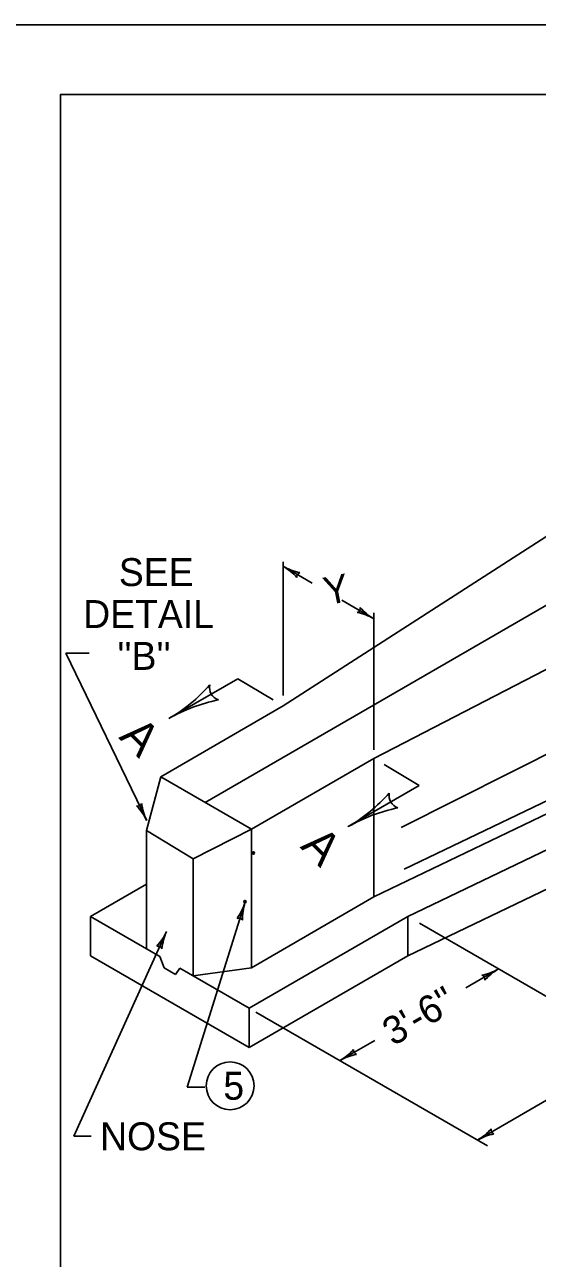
# Model space of a CAD drawing. Extents: x 997.6 to 1036.4, y 998.9 to 1022.6.
# Drawn here: x 1006.74 to 1010.42, y 1013.17 to 1022 of the extents above; entities that cross this region are included whole.
import ezdxf

# ---------------------------------------------------------------- set-up
doc = ezdxf.new("R2010")
doc.units = 0
for name, color, linetype in [('Level 1', 7, 'Continuous'), ('Level 10', 7, 'Continuous'), ('Level 11', 7, 'Continuous'), ('Level 14', 7, 'Continuous')]:
    doc.layers.add(name, color=color, linetype=linetype)

msp = doc.modelspace()

# ---------------------------------------------------------------- linework, layer by layer
at = {"layer": 'Level 1'}
for p, q in [((1010.969, 1018.6499), (1008.5961, 1017.1221)), ((1008.0371, 1016.4322), (1011.4333, 1018.393)), ((1008.5961, 1017.198), (1008.5961, 1018.1547)), ((1008.5961, 1018.1221), (1008.8047, 1018.0016)), ((1011.8977, 1018.1138), (1009.2456, 1016.7471)), ((1009.015, 1017.8802), (1009.2456, 1017.747)), ((1009.2456, 1016.8085), (1009.2456, 1017.7898)), ((1009.4407, 1016.2517), (1012.0072, 1017.5449)), ((1008.2713, 1017.3174), (1007.7762, 1017.0316)), ((1008.2713, 1017.3174), (1008.5243, 1017.1653)), ((1009.4618, 1015.9527), (1012.1178, 1017.2298)), ((1012.1197, 1017.1369), (1009.2456, 1015.7549)), ((1008.5961, 1017.1221), (1007.7191, 1016.6158)), ((1012.361, 1016.9953), (1009.4892, 1015.6143)), ((1009.2456, 1016.7471), (1008.3686, 1016.2408)), ((1009.2456, 1015.7549), (1009.2456, 1016.7471)), ((1009.3196, 1016.7025), (1009.5703, 1016.5518)), ((1012.361, 1016.7141), (1009.4892, 1015.3331)), ((1009.5703, 1016.5518), (1009.0618, 1016.2582)), ((1007.6162, 1016.2309), (1007.9522, 1016.0289)), ((1008.3686, 1015.2486), (1008.3686, 1016.2408)), ((1007.6162, 1015.8454), (1007.2158, 1015.6143)), ((1009.2456, 1015.7549), (1008.3686, 1015.2486)), ((1007.9085, 1014.393), (1008.3221, 1015.7139)), ((1007.2158, 1015.6143), (1007.2158, 1015.3331)), ((1007.7126, 1015.3275), (1007.2158, 1015.6143)), ((1009.4892, 1015.6143), (1008.3525, 1014.9581)), ((1009.4892, 1015.3331), (1009.4892, 1015.6143)), ((1009.5717, 1015.5667), (1010.7201, 1014.9035)), ((1007.0963, 1014.0411), (1007.7603, 1015.5069)), ((1007.2158, 1015.3331), (1008.3525, 1014.6768)), ((1007.7126, 1015.3275), (1007.7438, 1015.247)), ((1008.3525, 1014.6768), (1009.4892, 1015.3331)), ((1007.7438, 1015.247), (1007.8246, 1015.2003)), ((1007.8246, 1015.2003), (1007.8558, 1015.2448)), ((1008.3525, 1014.9581), (1007.8558, 1015.2448)), ((1010.1387, 1015.2393), (1009.9038, 1015.1037)), ((1008.3525, 1014.9581), (1008.3525, 1014.6768)), ((1008.3991, 1014.9311), (1010.0592, 1013.9727)), ((1011.4257, 1014.8443), (1009.9876, 1014.014)), ((1009.2529, 1014.7279), (1009.002, 1014.5831)), ((1007.9085, 1014.393), (1008.0335, 1014.393)), ((1007.0963, 1014.0411), (1007.2213, 1014.0411))]:
    msp.add_line(p, q, dxfattribs=at)
for centre, radius in [((1008.3828, 1016.0694), 0.00781), ((1008.3828, 1016.0694), 0.00391), ((1008.322, 1015.7218), 0.00781), ((1008.322, 1015.7218), 0.00391), ((1008.2158, 1014.4029), 0.1713)]:
    msp.add_circle(centre, radius, dxfattribs=at)
for centre, radius, start, end in [((1007.5534, 1016.4368), 0.0313, 254.52651, 336.64321), ((1007.2658, 1016.133), 0.3909, 25.75191, 44.4207), ((1007.9701, 1016.4727), 0.3909, 187.09907, 205.7458), ((1007.2658, 1016.133), 0.3909, 25.73969, 25.75191), ((1007.4042, 1015.6682), 0.3909, 316.97466, 335.62139), ((1008.1164, 1015.3455), 0.3909, 155.6275, 174.29628), ((1008.1164, 1015.3455), 0.3909, 155.61528, 155.6275), ((1007.6989, 1015.3715), 0.0313, 24.4021, 106.51879)]:
    msp.add_arc(centre, radius, start, end, dxfattribs=at)
at = {"layer": 'Level 10'}
for q in [(1035.5, 1021.5), (1007, 1000.5)]:
    msp.add_line((1007, 1021.5), q, dxfattribs=at)
at = {"layer": 'Level 11'}
for p, q in [((1007.618, 1016.3028), (1007.04, 1017.5009)), ((1007.04, 1017.5009), (1007.2061, 1017.5009)), ((1007.6162, 1016.2309), (1007.7191, 1016.6158)), ((1008.3686, 1016.2408), (1007.7191, 1016.6158)), ((1007.6162, 1016.2309), (1007.6162, 1015.3832)), ((1007.9522, 1016.0289), (1008.3686, 1016.2408)), ((1007.9522, 1016.0289), (1007.9522, 1015.1892)), ((1008.3686, 1015.2486), (1007.9522, 1015.1892))]:
    msp.add_line(p, q, dxfattribs=at)
msp.add_lwpolyline([(1007, 1000.5), (1035.5, 1000.5), (1035.5, 1021.5), (1007, 1021.5)], close=True, dxfattribs=at)
for centre, radius, start, end in [((1008.7915, 1018.4603), 0.3906, 239.97286, 239.98508), ((1008.7915, 1018.4603), 0.3906, 239.98508, 258.65387), ((1008.4007, 1017.7838), 0.3906, 41.33224, 59.97897), ((1008.7247, 1018.0477), 0.0313, 108.75968, 190.87637), ((1009.117, 1017.8213), 0.0312, 288.76523, 10.88192), ((1009.0502, 1017.4088), 0.3906, 59.99063, 78.65941), ((1009.4409, 1018.0852), 0.3906, 221.33779, 239.98452), ((1009.0502, 1017.4088), 0.3906, 59.9784, 59.99063), ((1007.1903, 1018.0465), 1.1719, 299.99586, 318.66464), ((1008.1622, 1017.2543), 0.0937, 168.77046, 250.88715), ((1008.362, 1016.0167), 1.1719, 101.34302, 119.98975), ((1007.1903, 1018.0465), 1.1719, 299.98364, 299.99586), ((1008.4758, 1017.273), 1.1719, 300.00354, 318.67233), ((1009.4478, 1016.4809), 0.0937, 168.77814, 250.89483), ((1009.6478, 1015.2433), 1.1719, 101.3507, 119.99743), ((1008.4758, 1017.273), 1.1719, 299.99132, 300.00354), ((1007.9493, 1015.8307), 0.3906, 323.95914, 342.60587), ((1008.6949, 1015.5972), 0.3906, 162.61198, 181.28076), ((1008.6949, 1015.5972), 0.3906, 162.59975, 162.61198), ((1008.2777, 1015.5722), 0.0313, 31.38658, 113.50327), ((1009.9434, 1015.5776), 0.3906, 281.34778, 299.99451), ((1010.01, 1015.1651), 0.0312, 348.77522, 70.89192), ((1010.334, 1014.901), 0.3906, 120.00063, 138.66941), ((1010.334, 1014.901), 0.3906, 119.9884, 120.00063), ((1008.8067, 1014.9214), 0.3906, 300.00063, 318.66941), ((1009.1307, 1014.6573), 0.0312, 168.77522, 250.89192), ((1008.8067, 1014.9214), 0.3906, 299.9884, 300.00063), ((1009.1973, 1014.2448), 0.3906, 101.34778, 119.99451), ((1009.7923, 1014.3523), 0.3906, 300.00063, 318.66941), ((1010.1829, 1013.6757), 0.3906, 101.34778, 119.99451), ((1010.1162, 1014.0882), 0.0312, 168.77522, 250.89192), ((1009.7923, 1014.3523), 0.3906, 299.9884, 300.00063)]:
    msp.add_arc(centre, radius, start, end, dxfattribs=at)
at = {"layer": 'Level 14'}
msp.add_line((1000, 1022), (1036, 1022), dxfattribs=at)

# ---------------------------------------------------------------- texts
at = {"layer": 'Level 1'}
for s, p in [('SEE', (1007.4186, 1017.9805)), ('DETAIL', (1007.1634, 1017.6805)), ("''B''", (1007.4076, 1017.3805)), ('5', (1008.1674, 1014.3029)), ('NOSE', (1007.2842, 1013.9413))]:
    msp.add_text(s, height=0.2, dxfattribs=at).set_placement(p)
for s, height, rotation, p in [('Y', 0.2, 11, (1008.9069, 1017.842)), ('A', 0.24, 315, (1007.4135, 1016.8944)), ('A', 0.24, 315, (1008.7123, 1016.1109)), ("3'-6''", 0.2, 30, (1009.3835, 1014.6838))]:
    msp.add_text(s, height=height, rotation=rotation, dxfattribs=at).set_placement(p)

doc.saveas('drawing.dxf')
